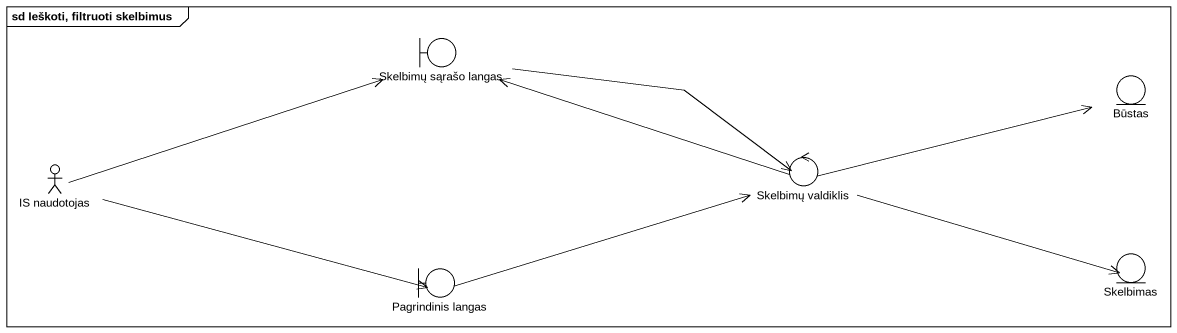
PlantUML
@startuml
mainframe sd Ieškoti, filtruoti skelbimus
boundary "Skelbimų sąrašo langas" as Skelbimų_sąrašo_langas
entity Būstas
actor "IS naudotojas" as IS_naudotojas
control "Skelbimų valdiklis" as Skelbimų_valdiklis
boundary "Pagrindinis langas" as Pagrindinis_langas
entity Skelbimas
Skelbimų_sąrašo_langas -right-> Skelbimų_valdiklis
IS_naudotojas -right-> Skelbimų_sąrašo_langas
IS_naudotojas -right-> Pagrindinis_langas
Skelbimų_valdiklis -left-> Skelbimų_sąrašo_langas
Skelbimų_valdiklis -right-> Būstas
Skelbimų_valdiklis -right-> Skelbimas
Pagrindinis_langas -right-> Skelbimų_valdiklis
@enduml
